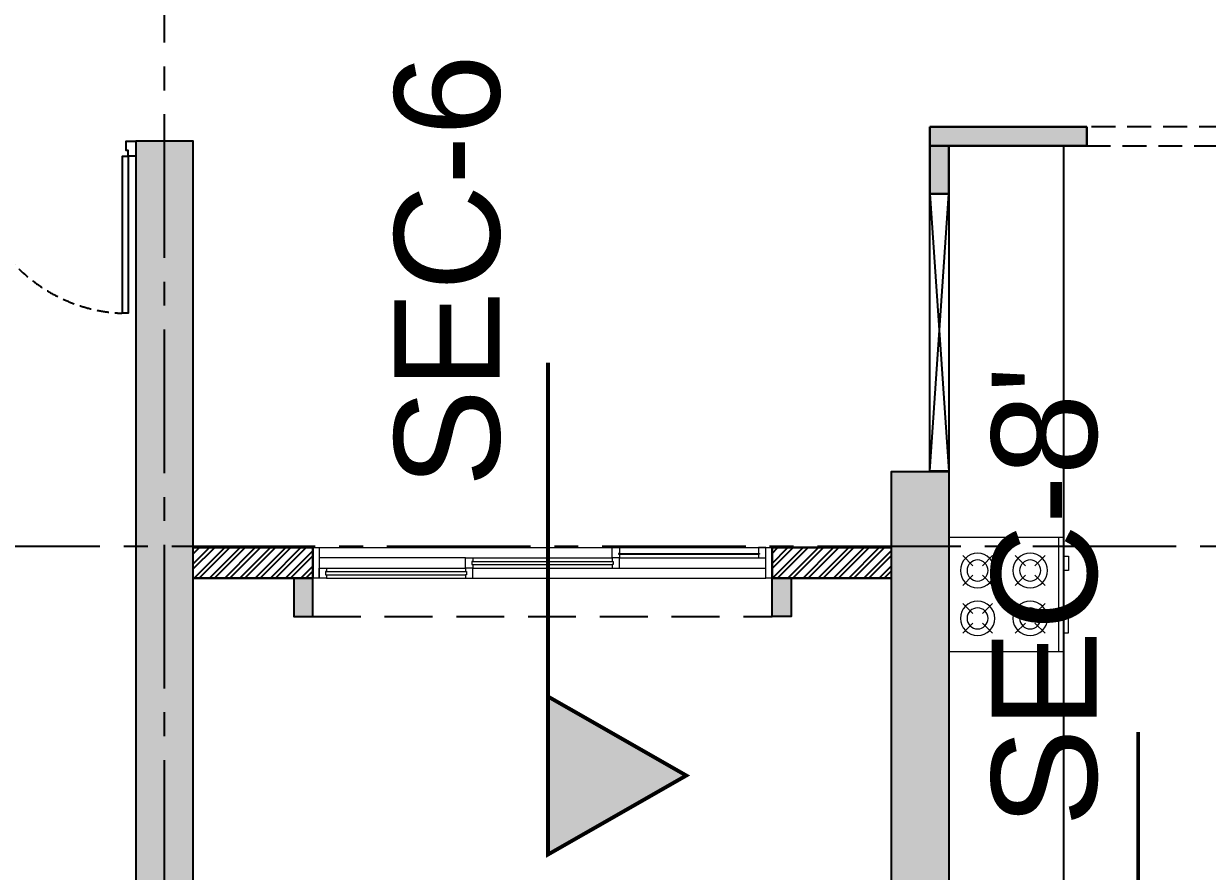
# Model space of a CAD drawing. Header units: millimetres. Extents: x 1066295 to 1300022, y -5734212 to -5454663.
# Drawn here: x 1187601 to 1193788, y -5721662 to -5717233 of the extents above; entities that cross this region are included whole.
import ezdxf

# ---------------------------------------------------------------- set-up
doc = ezdxf.new("R2010")
doc.units = ezdxf.units.MM
doc.header["$LTSCALE"] = 1000
doc.header["$MEASUREMENT"] = 0
for name, pattern in [('AUDIT_D_120904163729-0', [0]), ('T9_KEY PLAN(TYPICAL FLOOR)$0$3BHK-A$0$AUDIT_D_120904163729-0', [0]), ('T9_KEY PLAN(TYPICAL FLOOR)$0$3BHK-A$0$HIDDEN', [0.375, 0.25, -0.125]), ('T9_KEY PLAN(TYPICAL FLOOR)$0$T8(T9 IS SIMILAR) - TYPICAL FLOOR ELEVATION$0$AUDIT_D_120904163729-0', [0]), ('T9_KEY PLAN(TYPICAL FLOOR)$0$T8(T9 IS SIMILAR) - TYPICAL FLOOR ELEVATION$0$HIDDEN', [0.375, 0.25, -0.125]), ('T9_KEY PLAN(TYPICAL FLOOR)$0$T8_REFUGE COLUMNS$0$CENTER2', [1.125, 0.75, -0.125, 0.125, -0.125]), ('T9_PROFILE SECTIONS$0$T8_PROFILE SECTIONS$0$HIDDEN', [0.375, 0.25, -0.125]), ('T9_PROFILE SECTIONS$0$T8_PROFILE SECTIONS$0$PHANTOM2', [1.25, 0.625, -0.125, 0.125, -0.125, 0.125, -0.125])]:
    doc.linetypes.add(name, pattern=pattern)
doc.layers.get('0').update_dxf_attribs({"linetype": 'AUDIT_D_120904163729-0'})
for name, color, linetype in [('T9_KEY PLAN(TYPICAL FLOOR)$0$3BHK-A$0$$0$a-KIT FIX', 251, 'Continuous'), ('T9_KEY PLAN(TYPICAL FLOOR)$0$3BHK-A$0$A-DOOR-FULL', 2, 'Continuous'), ('T9_KEY PLAN(TYPICAL FLOOR)$0$3BHK-A$0$A-HATCH -160', 251, 'T9_KEY PLAN(TYPICAL FLOOR)$0$3BHK-A$0$AUDIT_D_120904163729-0'), ('T9_KEY PLAN(TYPICAL FLOOR)$0$3BHK-A$0$A_win no.', 170, 'Continuous'), ('T9_KEY PLAN(TYPICAL FLOOR)$0$3BHK-A$0$CUT-OUT', 49, 'Continuous'), ('T9_KEY PLAN(TYPICAL FLOOR)$0$T8(T9 IS SIMILAR) - TYPICAL FLOOR ELEVATION$0$A-WALL HATCH', 252, 'T9_KEY PLAN(TYPICAL FLOOR)$0$T8(T9 IS SIMILAR) - TYPICAL FLOOR ELEVATION$0$AUDIT_D_120904163729-0'), ('T9_KEY PLAN(TYPICAL FLOOR)$0$T8(T9 IS SIMILAR) - TYPICAL FLOOR ELEVATION$0$A-WALL-FEATURES', 6, 'T9_KEY PLAN(TYPICAL FLOOR)$0$T8(T9 IS SIMILAR) - TYPICAL FLOOR ELEVATION$0$AUDIT_D_120904163729-0'), ('T9_KEY PLAN(TYPICAL FLOOR)$0$T8_REFUGE COLUMNS$0$A-CENTERLINE', 193, 'T9_KEY PLAN(TYPICAL FLOOR)$0$T8_REFUGE COLUMNS$0$CENTER2'), ('T9_KEY PLAN(TYPICAL FLOOR)$0$T8_REFUGE COLUMNS$0$A-RCC COLS', 3, 'Continuous'), ('T9_KEY PLAN(TYPICAL FLOOR)$0$T8_TYPICAL COLUMNS$0$A-RCC COLS', 3, 'Continuous'), ('T9_PROFILE SECTIONS$0$T8_PROFILE SECTIONS$0$A-PROFILE SECTIONS', 81, 'T9_PROFILE SECTIONS$0$T8_PROFILE SECTIONS$0$PHANTOM2')]:
    doc.layers.add(name, color=color, linetype=linetype)
for name, color, linetype, lineweight in [('T9_KEY PLAN(TYPICAL FLOOR)$0$3BHK-A$0$$1$a-TOI-fixtures', 251, 'Continuous', 0), ('T9_KEY PLAN(TYPICAL FLOOR)$0$3BHK-A$0$$1$A-WALL- 160', 6, 'Continuous', 30), ('T9_KEY PLAN(TYPICAL FLOOR)$0$3BHK-A$0$A-WALL- 160', 6, 'Continuous', 30), ('T9_KEY PLAN(TYPICAL FLOOR)$0$3BHK-A$0$Window', 4, 'Continuous', 20), ('T9_KEY PLAN(TYPICAL FLOOR)$0$T8(T9 IS SIMILAR)$0$D&W', 8, 'Continuous', 25)]:
    doc.layers.add(name, color=color, linetype=linetype, lineweight=lineweight)
doc.layers.add('T9_KEY PLAN(TYPICAL FLOOR)$0$T8_REFUGE COLUMNS$0$COL-HATCH', color=7, linetype='Continuous', lineweight=25, true_color=0xa3a3a3)
doc.styles.add('T9_PROFILE SECTIONS$0$T8_PROFILE SECTIONS$0$arial', font='sanss___.ttf')
pattern_1 = [(0, (0, 0), (31.25, 31.25), [31.25, -31.25]), (90, (31.25, 0), (-31.25, 31.25), [31.25, -31.25])]
pattern_2 = [(45, (-0.6522651603445411, 1285.594474900514), (-39.77475644174329, 39.7747564417433), []), (45, (25.86423909012228, 1285.594474900514), (-39.77475644174329, 39.7747564417433), [])]

# ---------------------------------------------------------------- blocks, each defined once
blk = doc.blocks.new('T9_PROFILE SECTIONS$0$T8_PROFILE SECTIONS$0$MH')
at = {"layer": 'T9_PROFILE SECTIONS$0$T8_PROFILE SECTIONS$0$A-PROFILE SECTIONS', "linetype": 'T9_PROFILE SECTIONS$0$T8_PROFILE SECTIONS$0$HIDDEN', "ltscale": 2}
h = blk.add_hatch(color=256, dxfattribs=at)
h.dxf.hatch_style = 1
h.paths.add_polyline_path([(1140354.458393542, -5697433.571052491), (1141077.626649499, -5697846.573007102), (1140354.458393542, -5698259.574961714)])
at = {"layer": 'T9_PROFILE SECTIONS$0$T8_PROFILE SECTIONS$0$A-PROFILE SECTIONS', "linetype": 'T9_PROFILE SECTIONS$0$T8_PROFILE SECTIONS$0$HIDDEN', "ltscale": 2, "const_width": 20}
blk.add_lwpolyline([(1140354.458393542, -5697433.571052491), (1140354.458393542, -5697433.571052491), (1141077.626649499, -5697846.573007102), (1140354.458393542, -5698259.574961714)], close=True, dxfattribs=at)
blk.add_lwpolyline([(1140354.458393542, -5697433.571052491), (1140354.458393542, -5700003.562580775)], dxfattribs=at)
blk = doc.blocks.new('T9_PROFILE SECTIONS$0$PROFILE SECTION LINE T9')
at = {"layer": 'T9_PROFILE SECTIONS$0$T8_PROFILE SECTIONS$0$A-PROFILE SECTIONS', "linetype": 'ByBlock', "xscale": -1, "rotation": 180}
for p in [(-1133986.253954517, -5704994.970214696, 0.02432551863291288), (-1130900.981382919, -5706925.119072598, 0.02432551863291288)]:
    blk.add_blockref('T9_PROFILE SECTIONS$0$T8_PROFILE SECTIONS$0$MH', p, dxfattribs=at)
at = {"layer": 'T9_PROFILE SECTIONS$0$T8_PROFILE SECTIONS$0$A-PROFILE SECTIONS', "linetype": 'ByBlock', "char_height": 550, "attachment_point": 7, "rotation": 90, "style": 'T9_PROFILE SECTIONS$0$T8_PROFILE SECTIONS$0$arial'}
for s, insert in [('SEC-6', (6123.163253102684, -5641.355513227172, 0.02432551863291288)), ("SEC-8'", (9244.68114620517, -7415.521773322485, 0.02432551863291288))]:
    blk.add_mtext_dynamic_manual_height_columns(s, width=301.3344262428582, gutter_width=500, heights=[0], dxfattribs=dict(at, insert=insert))
blk = doc.blocks.new('T9_KEY PLAN(TYPICAL FLOOR)$0$T8_REFUGE COLUMNS')
at = {"layer": 'T9_KEY PLAN(TYPICAL FLOOR)$0$T8_REFUGE COLUMNS$0$COL-HATCH', "linetype": 'ByBlock'}
h = blk.add_hatch(color=256, dxfattribs=at)
h.dxf.hatch_style = 1
h.paths.add_polyline_path([(1215902.093489878, -5706299.862868129), (1216152.093489878, -5706299.862868129), (1216152.093489878, -5708099.863253396), (1215902.093489878, -5708099.863253396)])
h.paths.add_polyline_path([(1215902.093489878, -5708099.863253396), (1213292.093489846, -5708099.863253396), (1213292.093489846, -5707849.863253396), (1215902.093489878, -5707849.863253396)])
h.paths.add_polyline_path([(1196642.142185693, -5706299.862868129), (1196392.142185693, -5706299.862868129), (1196392.142185693, -5708099.863253396), (1196642.142185693, -5708099.863253396)])
h.paths.add_polyline_path([(1215902.069074492, -5723474.863638669), (1216152.069074492, -5723474.863638669), (1216152.069074492, -5721674.863253403), (1215902.069074492, -5721674.863253403)])
h.paths.add_polyline_path([(1215902.069074492, -5721924.863253403), (1213292.06907446, -5721924.863253403), (1213292.06907446, -5721674.863253405), (1215902.069074492, -5721674.863253405)])
h.paths.add_polyline_path([(1196642.069074492, -5723474.863638669), (1196392.069074492, -5723474.863638669), (1196392.069074492, -5721674.863253403), (1196642.069074492, -5721674.863253403)])
h.paths.add_polyline_path([(1198957.069074492, -5709939.863253396), (1199207.069074492, -5709939.863253396), (1199207.069074492, -5714149.863253396), (1198957.069074492, -5714149.863253396)])
h.paths.add_polyline_path([(1197682.069074492, -5711799.863253396), (1197432.069074492, -5711799.863253396), (1197432.069074492, -5709939.863253396), (1197682.069074492, -5709939.863253396)])
h.paths.add_polyline_path([(1184832.069074492, -5718799.863253396), (1185182.069074492, -5718799.863253396), (1185182.069074492, -5709299.863253396), (1184832.069074492, -5709299.863253396)])
h.paths.add_polyline_path([(1194132.069074492, -5714149.863253396), (1193882.069074492, -5714149.863253396), (1193882.069074492, -5709939.863253396), (1194132.069074492, -5709939.863253396)])
h.paths.add_polyline_path([(1189932.06907449, -5714149.863253396), (1190232.069074491, -5714149.863253396), (1190232.069074492, -5709914.863253396), (1189932.069074492, -5709914.863253396)])
h.paths.add_polyline_path([(1189932.069074492, -5719684.863253396), (1190232.069074492, -5719684.863253396), (1190232.069074492, -5715449.863253396), (1189932.069074492, -5715449.863253396)])
h.paths.add_polyline_path([(1194182.069072882, -5719609.863253396), (1193882.069074492, -5719609.863253396), (1193882.069074492, -5717174.863253396), (1194182.069072882, -5717174.863253396)])
h.paths.add_polyline_path([(1215612.069074492, -5719609.863253396), (1215862.069073092, -5719609.863253396), (1215862.069073092, -5715374.863253402), (1215612.069074492, -5715374.863253402)])
h.paths.add_polyline_path([(1210702.069074492, -5711724.863253396), (1207452.069074491, -5711724.863253396), (1207452.069074491, -5711474.861135699), (1210702.069074492, -5711474.861135699)])
h.paths.add_polyline_path([(1210702.069074492, -5713624.863253396), (1207452.069074491, -5713624.863253396), (1207452.069074491, -5713874.865371093), (1210702.069074492, -5713874.865371093)])
h.paths.add_polyline_path([(1210952.069074492, -5711474.861135699), (1210702.069074492, -5711474.861135699), (1210702.069074492, -5713874.863253396), (1210952.069074492, -5713874.863253396)])
h.paths.add_polyline_path([(1202442.065258295, -5712799.863253396), (1202692.069074492, -5712799.863253396), (1202692.069074492, -5710799.863253396), (1202442.065258295, -5710799.863253396)], flags=17)
h.paths.add_polyline_path([(1196682.069077291, -5715374.863253402), (1196932.069074492, -5715374.863253402), (1196932.069074492, -5719609.863253396), (1196682.069077291, -5719609.863253396)])
h.paths.add_polyline_path([(1210052.069074492, -5727009.863253403), (1209752.069074491, -5727009.863253403), (1209752.069074491, -5724474.863253403), (1210052.069074492, -5724474.863253403)])
h.paths.add_polyline_path([(1202492.069074492, -5727009.863253403), (1202792.069074492, -5727009.863253403), (1202792.069074492, -5724474.863253403), (1202492.069074492, -5724474.863253403)])
h.paths.add_polyline_path([(1199382.069074492, -5726829.863253403), (1199132.069074492, -5726829.863253403), (1199132.069074492, -5724474.863253403), (1199382.069074492, -5724474.863253403)])
h.paths.add_polyline_path([(1195392.069074492, -5726519.859366556), (1195742.069074492, -5726519.859366556), (1195742.069074492, -5724724.863253403), (1195392.069074492, -5724724.863253403)])
h.paths.add_polyline_path([(1195742.069074492, -5724124.863883417), (1195392.069074492, -5724124.863883417), (1195392.069074492, -5723274.863253403), (1195742.069074492, -5723274.863253403)])
h.paths.add_polyline_path([(1217152.069074492, -5726519.859366556), (1216802.069074492, -5726519.859366556), (1216802.069074492, -5724724.863253403), (1217152.069074492, -5724724.863253403)])
h.paths.add_polyline_path([(1216802.069074492, -5724124.863883417), (1217152.069074492, -5724124.863883417), (1217152.069074492, -5723274.863253403), (1216802.069074492, -5723274.863253403)])
h.paths.add_polyline_path([(1213162.069074492, -5726829.863253403), (1213412.069074492, -5726829.863253403), (1213412.069074492, -5724474.863253403), (1213162.069074492, -5724474.863253403)])
h.paths.add_polyline_path([(1209602.069074491, -5723474.863253403), (1209852.069074491, -5723474.863253403), (1209852.069074491, -5721674.863253403), (1209602.069074491, -5721674.863253403)])
h.paths.add_polyline_path([(1212262.069074492, -5721674.863253403), (1210752.069074492, -5721674.863253403), (1210752.069074492, -5721924.863253403), (1212262.069074492, -5721924.863253403)])
h.paths.add_polyline_path([(1212742.069074492, -5719224.863253402), (1207452.069074492, -5719224.863253403), (1207452.069074492, -5718974.863253403), (1212742.069074492, -5718974.863253402)])
h.paths.add_polyline_path([(1214067.069074491, -5718349.863253396), (1213817.069074491, -5718349.863253396), (1213817.069074492, -5716424.863253396), (1214067.069074492, -5716424.863253396)])
h.paths.add_polyline_path([(1213587.069074492, -5709939.863253396), (1213337.069074492, -5709939.863253396), (1213337.069074492, -5714149.863253396), (1213587.069074492, -5714149.863253396)])
h.paths.add_polyline_path([(1214862.069074492, -5711799.863253396), (1215112.069074492, -5711799.863253396), (1215112.069074492, -5709939.863253396), (1214862.069074492, -5709939.863253396)])
h.paths.add_polyline_path([(1227712.069074492, -5718799.863253396), (1227362.069074492, -5718799.863253396), (1227362.069074492, -5709299.863253396), (1227712.069074492, -5709299.863253396)])
h.paths.add_polyline_path([(1218412.069074492, -5714149.863253396), (1218662.069074492, -5714149.863253396), (1218662.069074492, -5709939.863253396), (1218412.069074492, -5709939.863253396)])
h.paths.add_polyline_path([(1222612.069074493, -5714149.863253396), (1222312.069074492, -5714149.863253396), (1222312.069074491, -5709914.863253396), (1222612.069074492, -5709914.863253396)])
h.paths.add_polyline_path([(1222612.069074492, -5719684.863253396), (1222312.069074492, -5719684.863253396), (1222312.069074492, -5715449.863253396), (1222612.069074492, -5715449.863253396)])
h.paths.add_polyline_path([(1218362.069076101, -5719609.863253396), (1218662.069074492, -5719609.863253396), (1218662.069074492, -5717174.863253396), (1218362.069076101, -5717174.863253396)])
h.paths.add_polyline_path([(1202742.069074492, -5716974.863253378), (1202992.069074492, -5716974.863253378), (1202992.069074492, -5718974.863253403), (1202742.069074492, -5718974.863253403)])
h.paths.add_polyline_path([(1204842.069074492, -5716974.863253378), (1205092.069074492, -5716974.863253378), (1205092.069074492, -5718974.863253403), (1204842.069074492, -5718974.863253403)])
h.paths.add_polyline_path([(1217152.069084531, -5701889.863253396), (1216802.069084531, -5701889.863253396), (1216802.069077838, -5705049.858736535), (1217152.069077838, -5705049.858736535)])
h.paths.add_polyline_path([(1216802.069077838, -5705649.862623381), (1217152.069077838, -5705649.862623381), (1217152.069077838, -5706499.863253396), (1216802.069077838, -5706499.863253396)])
h.paths.add_polyline_path([(1213162.069077838, -5701089.863253396), (1213412.069077838, -5701089.863253396), (1213412.069077839, -5705299.863253396), (1213162.069077839, -5705299.863253396)])
h.paths.add_polyline_path([(1210052.069074492, -5701089.863253396), (1209752.069074491, -5701089.863253396), (1209752.069074491, -5705299.863253396), (1210052.069074492, -5705299.863253396)])
h.paths.add_polyline_path([(1209602.069074491, -5706299.863253396), (1209852.069074491, -5706299.863253396), (1209852.069074491, -5708099.863253396), (1209602.069074491, -5708099.863253396)])
h.paths.add_polyline_path([(1212262.093489846, -5708099.863253396), (1210752.093489846, -5708099.863253396), (1210752.093489846, -5707849.863253396), (1212262.093489846, -5707849.863253396)])
h.paths.add_polyline_path([(1195392.069077838, -5701889.863253396), (1195742.069077838, -5701889.863253396), (1195742.069077838, -5705049.858736535), (1195392.069077838, -5705049.858736535)])
h.paths.add_polyline_path([(1195742.069077838, -5705649.862623381), (1195392.069077838, -5705649.862623381), (1195392.069077838, -5706499.863253396), (1195742.069077838, -5706499.863253396)])
h.paths.add_polyline_path([(1199382.069077838, -5701089.863253396), (1199132.069077838, -5701089.863253396), (1199132.069077839, -5705299.863253396), (1199382.069077839, -5705299.863253396)])
h.paths.add_polyline_path([(1202492.069074492, -5701089.863253396), (1202792.069074492, -5701089.863253396), (1202792.069074492, -5705299.863253396), (1202492.069074492, -5705299.863253396)])
h.paths.add_polyline_path([(1202942.069074492, -5706299.863253396), (1202692.069074492, -5706299.863253396), (1202692.069074492, -5708099.863253396), (1202942.069074492, -5708099.863253396)])
h.paths.add_polyline_path([(1200282.044659137, -5708099.863253396), (1201792.044659137, -5708099.863253396), (1201792.044659137, -5707849.863253396), (1200282.044659137, -5707849.863253396)])
h.paths.add_polyline_path([(1207452.069074491, -5710799.863253397), (1211787.069074492, -5710799.8632534), (1211787.069074492, -5710549.863253399), (1207452.069074491, -5710549.863253396)])
h.paths.add_polyline_path([(1200042.069074492, -5713849.862096218), (1200042.069074492, -5710549.863253396), (1205092.069074492, -5710549.863253396), (1205092.069074492, -5712999.863253396), (1204842.069074492, -5712999.863253396), (1204841.987936882, -5710799.863253396), (1200292.069074492, -5710799.863253396), (1200292.069074492, -5713849.862096218)])
h.paths.add_polyline_path([(1198907.069074492, -5719224.863253403), (1205092.069074492, -5719224.863253403), (1205092.069074492, -5718974.863253403), (1198907.069074492, -5718974.863253403)])
h.paths.add_polyline_path([(1202942.069074492, -5723474.863253403), (1202692.069074492, -5723474.863253403), (1202692.069074492, -5721674.863253403), (1202942.069074492, -5721674.863253403)])
h.paths.add_polyline_path([(1200282.069074492, -5721674.863253403), (1201792.069074492, -5721674.863253403), (1201792.069074492, -5721924.863253403), (1200282.069074492, -5721924.863253403)])
h.paths.add_polyline_path([(1196932.069074492, -5715624.863253403), (1203832.069074492, -5715624.863253403), (1203832.069074492, -5715374.863253402), (1196932.069074492, -5715374.863253402)])
h.paths.add_polyline_path([(1215612.069074492, -5715624.863253403), (1207452.069074491, -5715624.863253403), (1207452.069074491, -5715374.863253396), (1215612.069074492, -5715374.863253396)])
h.paths.add_polyline_path([(1196642.069074492, -5721924.863253403), (1199252.069074523, -5721924.863253403), (1199252.069074523, -5721674.863253405), (1196642.069074492, -5721674.863253405)])
h.paths.add_polyline_path([(1196642.142185693, -5708099.863253396), (1199252.142185725, -5708099.863253396), (1199252.142185725, -5707849.863253396), (1196642.142185693, -5707849.863253396)])
h.paths.add_polyline_path([(1198007.069074492, -5718974.863253403), (1196932.069074492, -5718974.863253403), (1196932.069074492, -5719224.863253403), (1198007.069074492, -5719224.863253403)])
at = {"layer": 'T9_KEY PLAN(TYPICAL FLOOR)$0$T8_REFUGE COLUMNS$0$A-CENTERLINE'}
for p, q in [((1190082.069074492, -5720558.787659312), (1190082.069074492, -5698299.636913834)), ((1223494.906542165, -5717567.363253396), (1182495.891172268, -5717567.363253396))]:
    blk.add_line(p, q, dxfattribs=at)
at = {"layer": 'T9_KEY PLAN(TYPICAL FLOOR)$0$T8_REFUGE COLUMNS$0$A-RCC COLS', "linetype": 'ByBlock'}
for points in [[(1189932.069074492, -5719684.863253396), (1190232.069074492, -5719684.863253396), (1190232.069074492, -5715449.863253396), (1189932.069074492, -5715449.863253396)], [(1194182.069072882, -5719609.863253396), (1193882.069074492, -5719609.863253396), (1193882.069074492, -5717174.863253396), (1194182.069072882, -5717174.863253396)]]:
    blk.add_lwpolyline(points, close=True, dxfattribs=at)
blk = doc.blocks.new('T9_KEY PLAN(TYPICAL FLOOR)$0$T8_TYPICAL COLUMNS')
at = {"layer": 'T9_KEY PLAN(TYPICAL FLOOR)$0$T8_TYPICAL COLUMNS$0$A-RCC COLS', "linetype": 'ByBlock'}
blk.add_blockref('T9_KEY PLAN(TYPICAL FLOOR)$0$T8_REFUGE COLUMNS', (0, 0), dxfattribs=at)
blk = doc.blocks.new('*U2400')
for points in [[(0, 0), (1.13686837721616e-13, 819.9999999999997), (30.00000000000011, 819.9999999999997), (29.99999999999989, -2.842170943040401e-14)], [(-40, 0), (0, 0), (0, -30), (10, -30), (10, -79.99999999999272), (-39.99999999994179, -79.99999999999272)], [(859.9999999999998, 6.178632484870451e-15), (819.9999999999998, 6.178632484870451e-15), (819.9999999999998, -29.99999999999999), (809.9999999999998, -29.99999999999999), (809.9999999999998, -79.99999999999272), (859.9999999999413, -79.99999999999272)]]:
    blk.add_lwpolyline(points, close=True)
at = {"color": 0, "linetype": 'ByBlock', "ltscale": 0.25}
blk.add_arc((-1.201935326301395, -0.4978579132493273), 821.2020862407528, 0.03473585789915687, 87.6269854862861, dxfattribs=at)
blk = doc.blocks.new('T9_KEY PLAN(TYPICAL FLOOR)$0$3BHK-A$0$2400')
at = {"layer": 'T9_KEY PLAN(TYPICAL FLOOR)$0$3BHK-A$0$Window', "color": 1, "lineweight": 13}
for p, q in [((1151176.486151809, -5692111.929242792), (1148842.486151809, -5692111.929242792)), ((1149607.486151809, -5692111.929242792), (1148879.986151809, -5692111.929242792)), ((1149607.486151809, -5692165.255909459), (1148879.986151809, -5692165.255909459)), ((1150373.736151809, -5692165.255909459), (1149644.986151809, -5692165.255909459)), ((1150411.236151809, -5692165.255909459), (1151176.48615181, -5692165.25590946)), ((1149607.486151809, -5692218.582576125), (1148842.486151809, -5692218.582576125)), ((1150373.736151809, -5692218.582576125), (1149644.986151809, -5692218.582576125)), ((1151138.986151809, -5692218.582576125), (1150411.236151809, -5692218.582576125)), ((1150373.736151809, -5692271.929242792), (1148842.486151809, -5692271.929242792)), ((1151138.986151809, -5692271.929242792), (1150411.236151809, -5692271.929242792))]:
    blk.add_line(p, q, dxfattribs=at)
at = {"layer": 'T9_KEY PLAN(TYPICAL FLOOR)$0$3BHK-A$0$Window', "color": 5, "lineweight": 13}
for p, q in [((1149607.486151809, -5692142.172576125), (1148879.986151809, -5692142.172576125)), ((1149607.486151809, -5692146.672576125), (1148879.986151809, -5692146.672576125)), ((1150373.736151809, -5692183.839242792), (1149644.986151809, -5692183.839242792)), ((1150373.736151809, -5692199.999242792), (1149644.986151809, -5692199.999242792)), ((1151138.986151809, -5692237.165909459), (1150411.236151809, -5692237.165909459)), ((1151138.986151809, -5692253.345909459), (1150411.236151809, -5692253.345909459))]:
    blk.add_line(p, q, dxfattribs=at)
at = {"layer": 'T9_KEY PLAN(TYPICAL FLOOR)$0$3BHK-A$0$Window', "color": 4, "lineweight": 13}
for points in [[(1148842.486151809, -5692111.929242792), (1148809.486151809, -5692111.929242792), (1148809.486151809, -5692271.929242792), (1148842.486151809, -5692271.929242792)], [(1148879.986151809, -5692146.672576125), (1148879.986151809, -5692165.255909459), (1148842.486151809, -5692165.255909459), (1148842.486151809, -5692111.929242792), (1148879.986151809, -5692111.929242792), (1148879.986151809, -5692142.172576125), (1148875.486151809, -5692142.172576125), (1148875.486151809, -5692146.672576125)], [(1149607.486151809, -5692146.672576125), (1149607.486151809, -5692165.255909459), (1149644.986151809, -5692165.255909459), (1149644.986151809, -5692111.929242792), (1149607.486151809, -5692111.929242792), (1149607.486151809, -5692142.172576125), (1149611.986151809, -5692142.172576125), (1149611.986151809, -5692146.672576125)], [(1151209.486151809, -5692111.929242792), (1151176.486151809, -5692111.929242792), (1151176.486151809, -5692271.929242792), (1151209.486151809, -5692271.929242792)], [(1149644.986151809, -5692199.999242792), (1149644.986151809, -5692218.582576125), (1149607.486151809, -5692218.582576125), (1149607.486151809, -5692165.255909459), (1149644.986151809, -5692165.255909459), (1149644.986151809, -5692183.839242792), (1149640.486151809, -5692183.839242792), (1149640.486151809, -5692199.999242792)], [(1150373.736151809, -5692199.999242792), (1150373.736151809, -5692218.582576125), (1150411.236151809, -5692218.582576125), (1150411.236151809, -5692165.255909459), (1150373.736151809, -5692165.255909459), (1150373.736151809, -5692183.839242792), (1150378.236151809, -5692183.839242792), (1150378.236151809, -5692199.999242792)], [(1150411.236151809, -5692253.345909459), (1150411.236151809, -5692271.929242792), (1150373.736151809, -5692271.929242792), (1150373.736151809, -5692218.582576125), (1150411.236151809, -5692218.582576125), (1150411.236151809, -5692237.165909459), (1150406.736151809, -5692237.165909459), (1150406.736151809, -5692253.345909459)], [(1151138.986151809, -5692253.345909459), (1151138.986151809, -5692271.929242792), (1151176.486151809, -5692271.929242792), (1151176.486151809, -5692218.582576125), (1151138.986151809, -5692218.582576125), (1151138.986151809, -5692237.165909459), (1151143.486151809, -5692237.165909459), (1151143.486151809, -5692253.345909459)]]:
    blk.add_lwpolyline(points, close=True, dxfattribs=at)
blk = doc.blocks.new('T9_KEY PLAN(TYPICAL FLOOR)$0$3BHK-A$0$$0$RANGE-flat-1')
at = {"layer": 'T9_KEY PLAN(TYPICAL FLOOR)$0$3BHK-A$0$$1$a-TOI-fixtures'}
for p, q in [((-575, -600), (-575, 0)), ((-600, -100), (-625, -100)), ((-625, -100), (-625, -175)), ((-450, -150), (-502.7817459305516, -97.21825406979768)), ((-400, -150), (-347.2182540694484, -97.21825406979768)), ((-175, -150), (-227.7817459305516, -97.21825406979768)), ((-125, -150), (-72.21825406944843, -97.21825406979768)), ((-625, -175), (-600, -175)), ((-450, -200), (-502.7817459305516, -252.7817459302023)), ((-400, -200), (-347.2182540694484, -252.7817459302023)), ((-175, -200), (-227.7817459305516, -252.7817459302023)), ((-125, -200), (-72.21825406944843, -252.7817459302023)), ((-450, -400), (-502.7817459305516, -347.2182540697977)), ((-400, -400), (-347.2182540694484, -347.2182540697977)), ((-175, -400), (-227.7817459305516, -347.2182540697977)), ((-125, -400), (-72.21825406944843, -347.2182540697977)), ((-625, -425), (-600, -425)), ((-625, -500), (-625, -425)), ((-450, -450), (-502.7817459305516, -502.7817459302021)), ((-400, -450), (-347.2182540694484, -502.7817459302021)), ((-175, -450), (-227.7817459305516, -502.7817459302021)), ((-125, -450), (-72.21825406944843, -502.7817459302021)), ((-600, -500), (-625, -500))]:
    blk.add_line(p, q, dxfattribs=at)
blk.add_lwpolyline([(-600, -600), (0, -600), (0, 0), (-600, 0)], close=True, dxfattribs=at)
for centre, radius in [((-425, -175), 90), ((-425, -175), 55), ((-150, -175), 90), ((-150, -175), 55), ((-425, -425), 90), ((-425, -425), 55), ((-150, -425), 90), ((-150, -425), 55)]:
    blk.add_circle(centre, radius, dxfattribs=at)
blk = doc.blocks.new('T9_KEY PLAN(TYPICAL FLOOR)')
at = {"layer": 'T9_KEY PLAN(TYPICAL FLOOR)$0$3BHK-A$0$A-HATCH -160', "linetype": 'ByBlock'}
h = blk.add_hatch(dxfattribs=at)
h.set_pattern_fill('ZIGZAG', color=8, scale=250)
h.set_pattern_definition(pattern_1)
h.paths.add_polyline_path([(1185182.784720457, -5714749.522536795), (1186532.739604953, -5714749.522536795), (1186532.739604953, -5714149.530156033), (1186632.739604953, -5714149.530156033), (1186632.739604954, -5714749.522536796), (1188712.739604953, -5714749.522536794), (1188712.737810913, -5714049.530156038), (1189032.455970523, -5714049.530156038), (1189032.456343462, -5714149.529336616), (1188812.739604953, -5714149.530156032), (1188812.739604953, -5715449.514917555), (1189032.455970523, -5715449.51409814), (1189032.455970527, -5715549.51409814), (1188712.739604953, -5715549.514917555), (1188712.739604953, -5714849.522536794), (1186632.739604953, -5714849.522536796), (1186632.739604953, -5715664.522575024), (1186532.739604953, -5715664.522575024), (1186532.739604953, -5714849.522536796), (1185182.784793119, -5714849.522536795)])
h.paths.add_polyline_path([(1185182.784720457, -5713249.522536795), (1185782.739604953, -5713249.522536795), (1185782.739604953, -5713149.522536795), (1185182.784720457, -5713149.522536795)])
h.paths.add_polyline_path([(1186532.739604953, -5710699.522536795), (1186632.739604953, -5710699.522536795), (1186632.739604953, -5713249.522536795), (1186532.739604953, -5713249.522536795)])
h.paths.add_polyline_path([(1186532.739604954, -5717399.522536796), (1186632.739604953, -5717399.522536796), (1186632.739604953, -5716414.522575024), (1186532.739604954, -5716414.522575024)])
h.paths.add_polyline_path([(1194902.150947615, -5715375.036354472), (1194082.260591126, -5715375.036354472), (1194082.260591126, -5715475.036354472), (1194902.150947615, -5715475.036354472)])
h.paths.add_polyline_path([(1195802.150947615, -5715375.036354472), (1196682.238411872, -5715375.036354472), (1196682.238411872, -5715475.036354472), (1195802.150947615, -5715475.036354472)])
h.paths.add_polyline_path([(1194132.526145509, -5714149.863253396), (1196532.369635714, -5714149.863253396), (1196532.369635714, -5714049.863253396), (1194132.526145509, -5714049.863253396)])
h.paths.add_polyline_path([(1197432.369635714, -5711800.181709221), (1197532.369635713, -5711800.181709221), (1197532.369635713, -5714149.863253396), (1197432.369635714, -5714149.863253396)])
h.paths.add_polyline_path([(1198282.369635714, -5714149.863253396), (1198958.700144985, -5714149.8632534), (1198958.700144985, -5714049.864075297), (1198282.369635714, -5714049.864075294)])
h.paths.add_polyline_path([(1196772.221797357, -5720209.680859635), (1196082.231456206, -5720209.680859635), (1196082.33626486, -5720109.67283003), (1196082.234802242, -5720109.680760187), (1196182.231456206, -5720109.680761732), (1196772.221797357, -5720109.680761732)])
h.paths.add_polyline_path([(1193397.244164141, -5709939.875150409), (1193882.260591126, -5709939.579262356), (1193882.260591126, -5710040.054321727), (1193397.32087479, -5710040.054321727)])
h.paths.add_polyline_path([(1186632.700148101, -5708554.689457888), (1187192.339545021, -5708554.767533203), (1187192.339545021, -5708654.722368735), (1186632.703050737, -5708654.722368767)])
h.paths.add_polyline_path([(1194182.260592735, -5715723.976018655), (1194082.260591126, -5715723.976018655), (1194082.260591126, -5715473.976018655), (1194182.260592735, -5715473.976018655)])
h = blk.add_hatch(dxfattribs=at)
h.set_pattern_fill('ANSI32', color=8, scale=150)
h.set_pattern_definition(pattern_2)
h.paths.add_polyline_path([(1190857.655016406, -5717574.677309073), (1190232.739604953, -5717574.677309073), (1190232.739604953, -5717734.677309073), (1190857.655016406, -5717734.677309073)])
h = blk.add_hatch(dxfattribs=at)
h.set_pattern_fill('ANSI32', color=8, scale=150)
h.set_pattern_definition(pattern_2)
h.paths.add_polyline_path([(1193257.655016406, -5717734.677309073), (1193882.570424129, -5717734.677309073), (1193882.570424129, -5717574.677309073), (1193257.655016406, -5717574.677309073)])
at = {"layer": 'T9_KEY PLAN(TYPICAL FLOOR)$0$T8(T9 IS SIMILAR) - TYPICAL FLOOR ELEVATION$0$A-WALL HATCH', "linetype": 'ByBlock'}
h = blk.add_hatch(dxfattribs=at)
h.set_pattern_fill('ZIGZAG', color=8, scale=250)
h.set_pattern_definition(pattern_1)
h.paths.add_polyline_path([(1186332.744911022, -5719983.513847706), (1186332.744911022, -5719683.513847706), (1186432.744911022, -5719683.513847706), (1186432.744911021, -5719883.513847706), (1186982.742257987, -5719883.513847708), (1186982.742257987, -5719523.462200978), (1187082.742257987, -5719523.462200978), (1187082.742257988, -5719983.513847708)])
h.paths.add_polyline_path([(1190232.739604954, -5719983.513847706), (1190232.739604954, -5719683.513847706), (1190132.739604954, -5719683.513847706), (1190132.739604955, -5719883.513847706), (1189582.742257989, -5719883.513847708), (1189582.742257989, -5719523.462200978), (1189482.742257989, -5719523.462200978), (1189482.742257989, -5719983.513847708)])
h.paths.add_polyline_path([(1190857.655016405, -5717933.453114517), (1190857.655016405, -5717733.453114517), (1190757.655016405, -5717733.453114517), (1190757.655016405, -5717933.453114517)])
h.paths.add_polyline_path([(1193357.655016405, -5717733.453114517), (1193357.655016405, -5717933.453114517), (1193257.655016405, -5717933.453114517), (1193257.655016405, -5717733.453114517)])
h.paths.add_polyline_path([(1196632.824636635, -5709938.81322376), (1196632.824636635, -5709738.81322376), (1196532.824636635, -5709738.81322376), (1196532.824636635, -5709938.81322376)])
h.paths.add_polyline_path([(1194131.992500206, -5709738.813223761), (1194131.992500206, -5709938.813223761), (1194031.992500206, -5709938.813223761), (1194031.992500206, -5709738.813223761)])
h.paths.add_polyline_path([(1195742.656880111, -5701889.698001103), (1196212.787461024, -5701889.6980011), (1196212.787461024, -5702349.698001103), (1196112.787461021, -5702349.698001103), (1196112.787461021, -5701989.6980011), (1195742.656880111, -5701989.698001103)])
h.paths.add_polyline_path([(1198312.787461024, -5702349.698001103), (1198312.787461024, -5701889.698001102), (1199132.592345926, -5701889.698001103), (1199132.592345926, -5701989.698001103), (1198412.787461025, -5701989.698001102), (1198412.787461025, -5702349.698001103)])
h.paths.add_polyline_path([(1199662.520018372, -5701090.315009164), (1199662.520018372, -5700890.315009164), (1199762.520018372, -5700890.315009164), (1199762.520018372, -5701090.315009164)])
h.paths.add_polyline_path([(1201862.646937739, -5700890.315009164), (1201862.646937739, -5701090.315009164), (1201962.646937739, -5701090.315009164), (1201962.646937739, -5700890.315009164)])
h.paths.add_polyline_path([(1210681.882062078, -5700890.315009164), (1210681.882062078, -5701090.315009164), (1210581.882062078, -5701090.315009164), (1210581.882062078, -5700890.315009164)])
h.paths.add_polyline_path([(1212882.008981445, -5701090.315009164), (1212882.008981445, -5700890.315009164), (1212782.008981445, -5700890.315009164), (1212782.008981445, -5701090.315009164)])
h.paths.add_polyline_path([(1214231.79839973, -5702349.698001103), (1214231.79839973, -5701889.698001098), (1213412.264499907, -5701889.698001103), (1213412.264499907, -5701989.698001103), (1214131.79839973, -5701989.698001098), (1214131.79839973, -5702349.698001103)])
h.paths.add_polyline_path([(1216801.936660584, -5701889.698000361), (1216331.79839973, -5701889.698001101), (1216331.79839973, -5702349.698001103), (1216431.798399733, -5702349.698001103), (1216431.798399733, -5701989.698001101), (1216801.936660372, -5701989.698001885)])
h.paths.add_polyline_path([(1215911.704363182, -5709938.81322376), (1215911.704363182, -5709738.81322376), (1216011.704363182, -5709738.81322376), (1216011.704363182, -5709938.81322376)])
h.paths.add_polyline_path([(1218412.536499611, -5709738.813223761), (1218412.536499611, -5709938.813223761), (1218512.536499611, -5709938.813223761), (1218512.536499611, -5709738.813223761)])
h.paths.add_polyline_path([(1221686.873983412, -5717933.453114517), (1221686.873983412, -5717733.453114517), (1221786.873983412, -5717733.453114517), (1221786.873983412, -5717933.453114517)])
h.paths.add_polyline_path([(1219186.873983412, -5717733.453114517), (1219186.873983412, -5717933.453114517), (1219286.873983412, -5717933.453114517), (1219286.873983412, -5717733.453114517)])
h.paths.add_polyline_path([(1222311.789394862, -5719983.513847706), (1222311.789394862, -5719683.513847706), (1222411.789394862, -5719683.513847706), (1222411.789394861, -5719883.513847706), (1222961.786741827, -5719883.513847708), (1222961.786741827, -5719523.462200978), (1223061.786741827, -5719523.462200978), (1223061.786741827, -5719983.513847708)])
h.paths.add_polyline_path([(1226211.784088794, -5719983.513847706), (1226211.784088794, -5719683.513847706), (1226111.784088794, -5719683.513847706), (1226111.784088794, -5719883.513847706), (1225561.786741828, -5719883.513847708), (1225561.786741828, -5719523.462200978), (1225461.786741828, -5719523.462200978), (1225461.786741828, -5719983.513847708)])
h.paths.add_polyline_path([(1217001.923366661, -5727584.643967761), (1216901.923366661, -5727584.643967761), (1216901.923366661, -5727784.643967762), (1216356.798399731, -5727784.643967762), (1216356.798399731, -5727424.643967764), (1216256.798399731, -5727424.643967764), (1216256.798399731, -5727884.643967762), (1217001.923366661, -5727884.643967762)])
h.paths.add_polyline_path([(1214156.798399717, -5727424.643967764), (1214056.798399717, -5727424.643967764), (1214056.798399718, -5727784.643967762), (1213412.264499907, -5727784.643967762), (1213412.264499907, -5727884.643967761), (1214156.798399718, -5727884.643967763)])
h.paths.add_polyline_path([(1210681.882062078, -5728884.026959701), (1210681.882062078, -5728684.026959701), (1210581.882062078, -5728684.026959701), (1210581.882062078, -5728884.026959701)])
h.paths.add_polyline_path([(1212882.008981445, -5728684.026959701), (1212882.008981445, -5728884.026959701), (1212782.008981445, -5728884.026959701), (1212782.008981445, -5728684.026959701)])
h.paths.add_polyline_path([(1201862.646937739, -5728884.026959701), (1201862.646937739, -5728684.026959701), (1201962.646937739, -5728684.026959701), (1201962.646937739, -5728884.026959701)])
h.paths.add_polyline_path([(1199662.520018372, -5728684.026959701), (1199662.520018372, -5728884.026959701), (1199762.520018372, -5728884.026959701), (1199762.520018372, -5728684.026959701)])
h.paths.add_polyline_path([(1198387.730600097, -5727424.643967764), (1198487.730600097, -5727424.643967764), (1198487.730600097, -5727784.643967762), (1199132.264499908, -5727784.643967762), (1199132.264499908, -5727884.643967761), (1198387.730600098, -5727884.643967763)])
h.paths.add_polyline_path([(1195542.605633154, -5727584.643967761), (1195642.605633154, -5727584.643967761), (1195642.605633154, -5727784.643967762), (1196187.730600085, -5727784.643967762), (1196187.730600086, -5727424.643967764), (1196287.730600086, -5727424.643967764), (1196287.730600085, -5727884.643967762), (1195542.605633154, -5727884.643967762)])
at = {"layer": 'T9_KEY PLAN(TYPICAL FLOOR)$0$3BHK-A$0$$0$a-KIT FIX', "color": 8}
blk.add_line((1194782.267745906, -5719448.618787833, -0.02432551863291288), (1194782.267745906, -5715473.977254176, -0.02432551863291288), dxfattribs=at)
at = {"layer": 'T9_KEY PLAN(TYPICAL FLOOR)$0$3BHK-A$0$$1$A-WALL- 160', "color": 8, "linetype": 'ByBlock'}
for p, q in [((1194902.150947615, -5715373.976018655, -0.02432551863291288), (1194082.260591126, -5715373.976018655, -0.02432551863291288)), ((1194082.260591126, -5715473.976018655, -0.02432551863291288), (1194082.260591126, -5715373.976018655, -0.02432551863291288)), ((1194902.150947615, -5715473.976018655, -0.02432551863291288), (1194902.150947615, -5715373.976018655, -0.02432551863291288)), ((1194902.150947615, -5715473.976018655, -0.02432551863291288), (1194082.260591126, -5715473.976018655, -0.02432551863291288))]:
    blk.add_line(p, q, dxfattribs=at)
at = {"layer": 'T9_KEY PLAN(TYPICAL FLOOR)$0$3BHK-A$0$$1$A-WALL- 160', "color": 8, "linetype": 'ByBlock', "elevation": -0.02432551863291288}
blk.add_lwpolyline([(1194182.260592735, -5715723.976018655), (1194082.260591126, -5715723.976018655), (1194082.260591126, -5715473.976018655), (1194182.260592735, -5715473.976018655)], close=True, dxfattribs=at)
at = {"layer": 'T9_KEY PLAN(TYPICAL FLOOR)$0$3BHK-A$0$A-WALL- 160', "color": 8, "linetype": 'ByBlock'}
for p, q in [((1189932.386218884, -5715448.453762324, -0.02432551863291288), (1189932.455970527, -5715448.453762324, -0.02432551863291288)), ((1189932.387555185, -5715548.453762324, -0.02432551863291288), (1189932.455970527, -5715548.453762324, -0.02432551863291288)), ((1190857.657667576, -5717573.434011899, -0.02432551863291288), (1190232.739604953, -5717573.434011899, -0.02432551863291288)), ((1190857.657667576, -5717573.434011899, -0.02432551863291288), (1190857.657667576, -5717733.434011899, -0.02432551863291288)), ((1193257.655014542, -5717573.434011899, -0.02432551863291288), (1193257.655014542, -5717733.434011899, -0.02432551863291288)), ((1193882.570424129, -5717573.434011899, -0.02432551863291288), (1193257.655014542, -5717573.434011899, -0.02432551863291288)), ((1190857.657667576, -5717733.434011899, -0.02432551863291288), (1190232.739604953, -5717733.434011899, -0.02432551863291288)), ((1193882.573077447, -5717733.434011899, -0.02432551863291288), (1193257.655014542, -5717733.434011899, -0.02432551863291288))]:
    blk.add_line(p, q, dxfattribs=at)
at = {"layer": 'T9_KEY PLAN(TYPICAL FLOOR)$0$3BHK-A$0$A_win no.', "color": 8, "linetype": 'ByBlock', "elevation": -0.02432551863291288}
for points in [[(1194082.260591126, -5715723.976018655), (1194182.260592735, -5715723.976018655), (1194182.260592735, -5717173.464275287), (1194082.260591126, -5717173.464275287)], [(1194082.260591126, -5717173.462085469), (1194182.260592735, -5715723.976018655), (1194082.260591126, -5715723.976018655), (1194182.260592735, -5717173.464275287)]]:
    blk.add_lwpolyline(points, close=True, dxfattribs=at)
at = {"layer": 'T9_KEY PLAN(TYPICAL FLOOR)$0$3BHK-A$0$CUT-OUT', "color": 8, "linetype": 'T9_KEY PLAN(TYPICAL FLOOR)$0$3BHK-A$0$HIDDEN', "ltscale": 0.5, "elevation": -0.02432551863291288}
blk.add_lwpolyline([(1195802.150947615, -5715473.976018655), (1195802.150947615, -5715373.976018655), (1194902.150947615, -5715373.976018655), (1194902.150947615, -5715473.976018655)], close=True, dxfattribs=at)
at = {"layer": 'T9_KEY PLAN(TYPICAL FLOOR)$0$T8(T9 IS SIMILAR) - TYPICAL FLOOR ELEVATION$0$A-WALL-FEATURES', "color": 8, "linetype": 'T9_KEY PLAN(TYPICAL FLOOR)$0$T8(T9 IS SIMILAR) - TYPICAL FLOOR ELEVATION$0$HIDDEN'}
blk.add_line((1190857.655016405, -5717933.453114517, -0.02432551863291288), (1193257.655016405, -5717933.453114517, -0.02432551863291288), dxfattribs=at)
at = {"layer": 'T9_KEY PLAN(TYPICAL FLOOR)$0$T8(T9 IS SIMILAR) - TYPICAL FLOOR ELEVATION$0$A-WALL-FEATURES', "color": 8, "linetype": 'ByBlock', "elevation": -0.02432551863291288}
for points in [[(1190857.655016405, -5717933.453114517), (1190857.655016405, -5717733.453114517), (1190757.655016405, -5717733.453114517), (1190757.655016405, -5717933.453114517)], [(1193357.655016405, -5717733.453114517), (1193357.655016405, -5717933.453114517), (1193257.655016405, -5717933.453114517), (1193257.655016405, -5717733.453114517)]]:
    blk.add_lwpolyline(points, close=True, dxfattribs=at)
at = {"layer": 'T9_KEY PLAN(TYPICAL FLOOR)$0$3BHK-A$0$$0$a-KIT FIX', "color": 8, "extrusion": (0, 0, -1), "zscale": -1}
blk.add_blockref('T9_KEY PLAN(TYPICAL FLOOR)$0$3BHK-A$0$$0$RANGE-flat-1', (-1194181.856865902, -5717517.932581881, 0.02432551863291288), dxfattribs=at)
at = {"layer": 'T9_KEY PLAN(TYPICAL FLOOR)$0$3BHK-A$0$A-DOOR-FULL', "color": 8, "linetype": 'T9_KEY PLAN(TYPICAL FLOOR)$0$3BHK-A$0$HIDDEN', "rotation": 180}
blk.add_blockref('*U2400', (1189892.455970523, -5715528.458986095, -0.02432551863291288), dxfattribs=at)
at = {"layer": 'T9_KEY PLAN(TYPICAL FLOOR)$0$3BHK-A$0$A-WALL- 160', "color": 8, "linetype": 'ByBlock', "xscale": -1}
blk.add_blockref('T9_KEY PLAN(TYPICAL FLOOR)$0$3BHK-A$0$2400', (2342067.141168214, -25461.50476910919, -0.02432551863291288), dxfattribs=at)
at = {"layer": 'T9_KEY PLAN(TYPICAL FLOOR)$0$T8(T9 IS SIMILAR)$0$D&W', "color": 8, "linetype": 'ByBlock'}
blk.add_blockref('T9_KEY PLAN(TYPICAL FLOOR)$0$T8_TYPICAL COLUMNS', (0, 0), dxfattribs=at)
blk = doc.blocks.new('T9_PROFILE SECTIONS')
at = {"layer": 'T9_PROFILE SECTIONS$0$T8_PROFILE SECTIONS$0$A-PROFILE SECTIONS', "linetype": 'ByBlock'}
blk.add_blockref('T9_PROFILE SECTIONS$0$PROFILE SECTION LINE T9', (1185718.365702244, -5711614.929266511, -0.02432551863291288), dxfattribs=at)
at = {"linetype": 'ByBlock'}
blk.add_blockref('T9_KEY PLAN(TYPICAL FLOOR)', (0.1954254168085754, 0.8355880156159401), dxfattribs=at)

msp = doc.modelspace()

# ---------------------------------------------------------------- block references
at = {"linetype": 'ByBlock'}
msp.add_blockref('T9_PROFILE SECTIONS', (-1745.208350555273, -2398.398782938719, 0.3917381798181951), dxfattribs=at)

doc.saveas('drawing.dxf')
